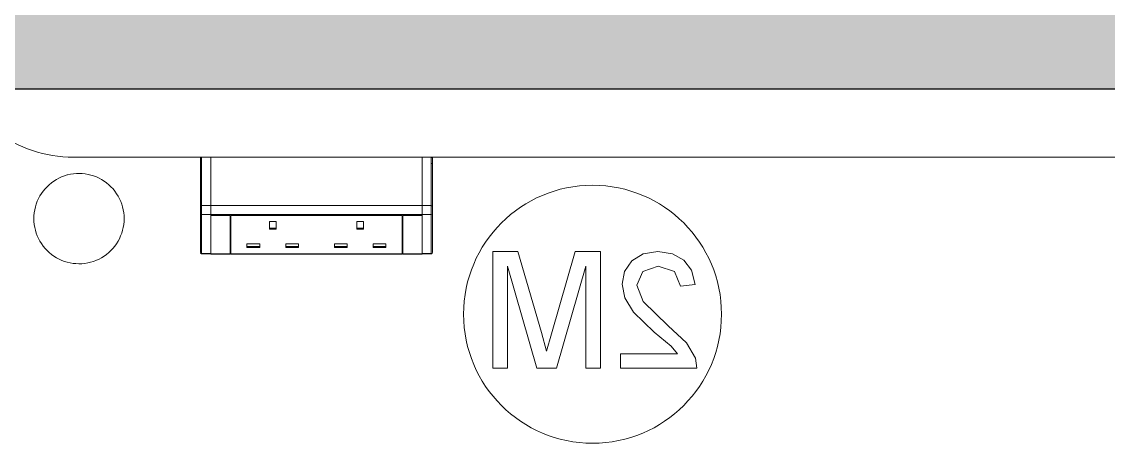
# Model space of a CAD drawing. Header units: millimetres. Extents: x 79795 to 317870, y -36033 to 97293.
# Drawn here: x 229326 to 230168, y 22981 to 23307 of the extents above; entities that cross this region are included whole.
import ezdxf

# ---------------------------------------------------------------- set-up
doc = ezdxf.new("R2010")
doc.units = ezdxf.units.MM
doc.header["$MEASUREMENT"] = 0
for name, color, linetype, lineweight in [('CSM-STL-XX-ZZ-M3-A-XXXX-00001_detached _19_04_21__rvt-1-Level 4$0$A-WALL-PATT', 7, 'CONTINUOUS', 9), ('CSM-STL-XX-ZZ-M3-A-XXXX-00001_detached _19_04_21__rvt-1-Level 4$0$I-WALL', 7, 'CONTINUOUS', 9), ('I-FURN', 8, 'CONTINUOUS', 9)]:
    doc.layers.add(name, color=color, linetype=linetype, lineweight=lineweight)

msp = doc.modelspace()

# ---------------------------------------------------------------- hatches: boundary and pattern name
at = {"layer": 'CSM-STL-XX-ZZ-M3-A-XXXX-00001_detached _19_04_21__rvt-1-Level 4$0$A-WALL-PATT'}
msp.add_hatch(color=256, dxfattribs=at).paths.add_polyline_path([(226452.83, 23255.33), (230738.83, 23255.33), (230738.83, 23357.33), (226452.83, 23357.33)], flags=0)

# ---------------------------------------------------------------- linework, layer by layer
at = {"layer": 'CSM-STL-XX-ZZ-M3-A-XXXX-00001_detached _19_04_21__rvt-1-Level 4$0$I-WALL', "lineweight": 30}
msp.add_line((226452.83, 23255.33), (230738.83, 23255.33), dxfattribs=at)
at = {"layer": 'I-FURN'}
for p, q in [((229465.24, 23202.33), (229365.67, 23202.33)), ((229365.67, 23202.33), (229465.24, 23202.33)), ((229464.24, 23197.34), (229464.24, 23201.33)), ((229464.24, 23201.33), (229464.24, 23164.3)), ((229464.24, 23197.34), (229465.24, 23197.34)), ((229464.24, 23158.77), (229464.24, 23197.34)), ((229472.24, 23202.34), (229465.24, 23202.34)), ((229465.24, 23164.87), (229465.24, 23202.33)), ((229465.24, 23202.33), (229472.24, 23202.33)), ((229472.24, 23164.87), (229472.24, 23202.33)), ((229636.24, 23202.34), (229472.34, 23202.34)), ((229472.34, 23202.33), (229636.24, 23202.33)), ((229472.34, 23202.33), (229472.34, 23164.87)), ((229636.24, 23164.87), (229636.24, 23202.33)), ((229643.36, 23202.34), (229636.36, 23202.34)), ((229643.36, 23202.33), (229636.36, 23202.33)), ((229636.36, 23202.33), (229636.36, 23164.87)), ((230475.67, 23202.33), (229643.36, 23202.33)), ((229643.36, 23202.33), (230475.67, 23202.33)), ((229643.36, 23202.33), (229643.36, 23164.87)), ((229643.36, 23197.34), (229644.36, 23197.34)), ((229644.36, 23201.33), (229644.36, 23201.34)), ((229644.36, 23164.3), (229644.36, 23201.33)), ((229644.36, 23201.33), (229644.36, 23197.34)), ((229644.36, 23197.34), (229644.36, 23158.77)), ((229464.24, 23164.3), (229464.24, 23158.77)), ((229465.24, 23157.95), (229465.24, 23164.87)), ((229465.24, 23164.87), (229472.24, 23164.87)), ((229472.24, 23157.95), (229472.24, 23164.87)), ((229472.34, 23164.87), (229636.24, 23164.87)), ((229472.34, 23164.87), (229472.34, 23157.95)), ((229636.24, 23157.95), (229636.24, 23164.87)), ((229643.36, 23164.87), (229636.36, 23164.87)), ((229636.36, 23164.87), (229636.36, 23157.95)), ((229643.36, 23164.87), (229643.36, 23157.95)), ((229644.36, 23158.77), (229644.36, 23164.3)), ((229464.24, 23158.77), (229464.24, 23128.49)), ((229464.24, 23158.77), (229464.24, 23128.49)), ((229465.24, 23127.67), (229465.24, 23157.95)), ((229465.24, 23157.95), (229472.24, 23157.95)), ((229472.24, 23127.67), (229472.24, 23157.95)), ((229472.3, 23157.12), (229487.3, 23157.12)), ((229472.3, 23127.29), (229472.3, 23157.12)), ((229472.34, 23157.95), (229636.24, 23157.95)), ((229472.34, 23157.32), (229472.34, 23157.95)), ((229487.3, 23157.32), (229472.34, 23157.32)), ((229487.3, 23157.12), (229487.3, 23127.29)), ((229620.8, 23157.32), (229487.8, 23157.32)), ((229487.8, 23157.12), (229620.8, 23157.12)), ((229487.8, 23127.29), (229487.8, 23157.12)), ((229620.8, 23127.29), (229620.8, 23157.12)), ((229636.24, 23157.32), (229621.3, 23157.32)), ((229621.3, 23157.12), (229636.3, 23157.12)), ((229621.3, 23127.29), (229621.3, 23157.12)), ((229636.24, 23157.95), (229636.24, 23157.32)), ((229636.3, 23157.12), (229636.3, 23159.57)), ((229636.3, 23157.12), (229636.3, 23127.29)), ((229643.36, 23157.95), (229636.36, 23157.95)), ((229636.36, 23157.95), (229636.36, 23127.67)), ((229643.36, 23157.95), (229643.36, 23127.67)), ((229644.36, 23128.49), (229644.36, 23158.77)), ((229644.36, 23128.49), (229644.36, 23158.77)), ((229522.91, 23152.39), (229517.91, 23152.39)), ((229517.91, 23152.39), (229517.91, 23146.65)), ((229517.91, 23147.39), (229522.91, 23147.39)), ((229517.91, 23146.65), (229522.91, 23146.65)), ((229522.91, 23146.65), (229522.91, 23152.39)), ((229585.7, 23146.65), (229585.7, 23152.39)), ((229585.7, 23152.39), (229590.7, 23152.39)), ((229585.7, 23147.39), (229590.7, 23147.39)), ((229585.7, 23146.65), (229590.7, 23146.65)), ((229590.7, 23146.65), (229590.7, 23152.39)), ((229500.41, 23132.32), (229500.41, 23135.18)), ((229500.41, 23135.18), (229510.41, 23135.18)), ((229500.41, 23133.05), (229510.41, 23133.05)), ((229500.41, 23132.32), (229510.41, 23132.32)), ((229510.41, 23132.32), (229510.41, 23135.18)), ((229530.41, 23132.32), (229530.41, 23135.18)), ((229530.41, 23135.18), (229540.41, 23135.18)), ((229530.41, 23133.05), (229540.41, 23133.05)), ((229530.41, 23132.32), (229540.41, 23132.32)), ((229540.41, 23132.32), (229540.41, 23135.18)), ((229568.2, 23132.32), (229568.2, 23135.18)), ((229568.2, 23135.18), (229578.2, 23135.18)), ((229568.2, 23133.05), (229578.2, 23133.05)), ((229568.2, 23132.32), (229578.2, 23132.32)), ((229578.2, 23132.32), (229578.2, 23135.18)), ((229598.2, 23132.32), (229598.2, 23135.18)), ((229598.2, 23135.18), (229608.2, 23135.18)), ((229598.2, 23133.05), (229608.2, 23133.05)), ((229598.2, 23132.32), (229608.2, 23132.32)), ((229608.2, 23132.32), (229608.2, 23135.18)), ((229464.5, 23127.82), (229464.47, 23127.85)), ((229465.24, 23127.49), (229465.24, 23127.67)), ((229465.24, 23127.67), (229472.24, 23127.67)), ((229465.24, 23127.49), (229472.24, 23127.49)), ((229465.24, 23127.49), (229472.24, 23127.49)), ((229472.24, 23127.49), (229465.24, 23127.49)), ((229472.24, 23127.49), (229472.24, 23127.67)), ((229487.3, 23127.29), (229472.3, 23127.29)), ((229472.34, 23127.49), (229636.24, 23127.49)), ((229487.8, 23127.67), (229487.3, 23127.67)), ((229620.8, 23127.29), (229487.8, 23127.29)), ((229621.3, 23127.67), (229620.8, 23127.67)), ((229636.3, 23127.29), (229621.3, 23127.29)), ((229643.36, 23127.67), (229636.36, 23127.67)), ((229636.36, 23127.67), (229636.36, 23127.49)), ((229636.36, 23127.49), (229643.36, 23127.49)), ((229636.36, 23127.49), (229643.36, 23127.49)), ((229636.36, 23127.49), (229643.36, 23127.49)), ((229643.36, 23127.67), (229643.36, 23127.49)), ((229644.14, 23127.86), (229644.12, 23127.83)), ((229710.55, 23129.18), (229691.11, 23129.18)), ((229691.11, 23129.18), (229691.11, 23038.76)), ((229728.74, 23066.55), (229710.55, 23129.18)), ((229755.01, 23129.18), (229736.51, 23065.45)), ((229774.45, 23129.18), (229755.01, 23129.18)), ((229774.45, 23038.76), (229774.45, 23129.18)), ((229798.86, 23121.94), (229793.27, 23113.82)), ((229807.64, 23127.37), (229798.86, 23121.94)), ((229819.09, 23129.18), (229807.64, 23127.37)), ((229830.45, 23127.55), (229819.09, 23129.18)), ((229839.25, 23122.66), (229830.45, 23127.55)), ((229845.17, 23114.68), (229839.25, 23122.66)), ((229702.41, 23038.76), (229702.41, 23117.87)), ((229702.41, 23117.87), (229725.12, 23038.76)), ((229740.44, 23038.76), (229763.15, 23117.87)), ((229763.15, 23117.87), (229763.15, 23038.76)), ((229793.27, 23113.82), (229791.41, 23103.97)), ((229802.71, 23103.28), (229807.31, 23113.65)), ((229807.31, 23113.65), (229819.33, 23117.87)), ((229819.33, 23117.87), (229831.85, 23113.75)), ((229831.85, 23113.75), (229836.61, 23102.33)), ((229847.91, 23103.75), (229845.17, 23114.68)), ((229791.41, 23103.97), (229793.41, 23093.25)), ((229807.59, 23090.48), (229802.71, 23103.28)), ((229836.61, 23102.33), (229847.91, 23103.75)), ((229793.41, 23093.25), (229800.09, 23082.17)), ((229827.1, 23071.65), (229807.59, 23090.48)), ((229800.09, 23082.17), (229816.28, 23066.69)), ((229841.25, 23058.55), (229827.1, 23071.65)), ((229732.78, 23052.14), (229728.74, 23066.55)), ((229736.51, 23065.45), (229732.78, 23052.14)), ((229816.28, 23066.69), (229829.28, 23055.82)), ((229829.28, 23055.82), (229834.38, 23050.07)), ((229848.11, 23046.56), (229841.25, 23058.55)), ((229789.99, 23050.07), (229789.99, 23038.76)), ((229834.38, 23050.07), (229789.99, 23050.07)), ((229849.33, 23038.76), (229848.11, 23046.56)), ((229691.11, 23038.76), (229702.41, 23038.76)), ((229725.12, 23038.76), (229740.44, 23038.76)), ((229763.15, 23038.76), (229774.45, 23038.76)), ((229789.99, 23038.76), (229849.33, 23038.76))]:
    msp.add_line(p, q, dxfattribs=at)
at = {"layer": 'I-FURN', "flags": 128}
for points in [[(229464.24, 23201.34), (229464.24, 23201.38), (229464.25, 23201.42), (229464.25, 23201.46), (229464.26, 23201.5), (229464.26, 23201.53), (229464.27, 23201.57), (229464.28, 23201.61), (229464.29, 23201.65), (229464.31, 23201.69), (229464.32, 23201.73), (229464.34, 23201.76), (229464.36, 23201.8), (229464.37, 23201.83), (229464.4, 23201.87), (229464.42, 23201.9), (229464.44, 23201.93), (229464.46, 23201.96), (229464.49, 23202), (229464.52, 23202.03), (229464.55, 23202.05), (229464.58, 23202.08), (229464.61, 23202.11), (229464.64, 23202.13), (229464.67, 23202.16), (229464.7, 23202.18), (229464.74, 23202.2), (229464.77, 23202.22), (229464.81, 23202.24), (229464.84, 23202.25), (229464.88, 23202.27), (229464.92, 23202.28), (229464.96, 23202.29), (229464.99, 23202.3), (229465.03, 23202.31), (229465.07, 23202.32), (229465.11, 23202.33), (229465.15, 23202.33), (229465.19, 23202.33), (229465.23, 23202.34), (229465.24, 23202.34)], [(229464.24, 23197.34), (229464.24, 23197.5), (229464.24, 23197.66), (229464.24, 23197.81), (229464.24, 23197.97), (229464.24, 23198.13), (229464.24, 23198.29), (229464.24, 23198.44), (229464.24, 23198.59), (229464.24, 23198.75), (229464.24, 23198.89), (229464.24, 23199.04), (229464.24, 23199.18), (229464.24, 23199.32), (229464.24, 23199.46), (229464.24, 23199.59), (229464.24, 23199.72), (229464.24, 23199.85), (229464.24, 23199.97), (229464.24, 23200.09), (229464.24, 23200.21), (229464.24, 23200.31), (229464.24, 23200.42), (229464.24, 23200.52), (229464.24, 23200.61), (229464.24, 23200.7), (229464.24, 23200.79), (229464.24, 23200.86), (229464.24, 23200.94), (229464.24, 23201), (229464.24, 23201.06), (229464.24, 23201.12), (229464.24, 23201.17), (229464.24, 23201.21), (229464.24, 23201.25), (229464.24, 23201.28), (229464.24, 23201.3), (229464.24, 23201.32), (229464.24, 23201.33), (229464.24, 23201.34)], [(229464.24, 23201.34), (229464.24, 23201.33), (229464.24, 23201.33)], [(229464.24, 23201.33), (229464.24, 23201.05), (229464.24, 23200.64), (229464.24, 23200.09), (229464.24, 23199.4), (229464.24, 23198.59), (229464.24, 23197.64), (229464.24, 23196.56), (229464.24, 23195.35), (229464.24, 23194.02), (229464.24, 23192.56), (229464.24, 23190.97), (229464.24, 23189.27), (229464.24, 23187.45), (229464.24, 23185.52), (229464.24, 23183.48), (229464.24, 23181.32), (229464.24, 23179.07), (229464.24, 23176.71), (229464.24, 23174.25), (229464.24, 23171.71), (229464.24, 23169.07), (229464.24, 23166.35), (229464.24, 23164.3)], [(229643.36, 23202.34), (229643.4, 23202.34), (229643.44, 23202.33), (229643.48, 23202.33), (229643.52, 23202.32), (229643.56, 23202.32), (229643.6, 23202.31), (229643.64, 23202.3), (229643.68, 23202.29), (229643.72, 23202.27), (229643.75, 23202.26), (229643.79, 23202.24), (229643.83, 23202.22), (229643.86, 23202.2), (229643.9, 23202.18), (229643.93, 23202.16), (229643.96, 23202.14), (229643.99, 23202.11), (229644.02, 23202.09), (229644.05, 23202.06), (229644.08, 23202.03), (229644.11, 23202), (229644.14, 23201.97), (229644.16, 23201.94), (229644.18, 23201.91), (229644.21, 23201.88), (229644.23, 23201.84), (229644.25, 23201.81), (229644.26, 23201.77), (229644.28, 23201.74), (229644.3, 23201.7), (229644.31, 23201.66), (229644.32, 23201.62), (229644.33, 23201.58), (229644.34, 23201.55), (229644.35, 23201.51), (229644.36, 23201.47), (229644.36, 23201.43), (229644.36, 23201.39), (229644.36, 23201.35), (229644.36, 23201.34)], [(229644.36, 23201.34), (229644.36, 23201.33), (229644.36, 23201.32), (229644.36, 23201.31), (229644.36, 23201.29), (229644.36, 23201.26), (229644.36, 23201.22), (229644.36, 23201.18), (229644.36, 23201.13), (229644.36, 23201.08), (229644.36, 23201.02), (229644.36, 23200.96), (229644.36, 23200.88), (229644.36, 23200.81), (229644.36, 23200.73), (229644.36, 23200.64), (229644.36, 23200.54), (229644.36, 23200.45), (229644.36, 23200.34), (229644.36, 23200.24), (229644.36, 23200.12), (229644.36, 23200.01), (229644.36, 23199.88), (229644.36, 23199.76), (229644.36, 23199.63), (229644.36, 23199.5), (229644.36, 23199.36), (229644.36, 23199.22), (229644.36, 23199.08), (229644.36, 23198.93), (229644.36, 23198.79), (229644.36, 23198.64), (229644.36, 23198.48), (229644.36, 23198.33), (229644.36, 23198.17), (229644.36, 23198.02), (229644.36, 23197.86), (229644.36, 23197.7), (229644.36, 23197.54), (229644.36, 23197.38), (229644.36, 23197.34)], [(229644.36, 23164.3), (229644.36, 23167.08), (229644.36, 23169.78), (229644.36, 23172.4), (229644.36, 23174.92), (229644.36, 23177.35), (229644.36, 23179.68), (229644.36, 23181.91), (229644.36, 23184.03), (229644.36, 23186.05), (229644.36, 23187.95), (229644.36, 23189.74), (229644.36, 23191.41), (229644.36, 23192.96), (229644.36, 23194.38), (229644.36, 23195.69), (229644.36, 23196.86), (229644.36, 23197.9), (229644.36, 23198.82), (229644.36, 23199.6), (229644.36, 23200.25), (229644.36, 23200.76), (229644.36, 23201.14), (229644.36, 23201.33)], [(229464.24, 23164.3), (229464.24, 23164.17), (229464.24, 23164.03), (229464.24, 23163.89), (229464.24, 23163.75), (229464.24, 23163.6), (229464.24, 23163.45), (229464.24, 23163.3), (229464.24, 23163.15), (229464.24, 23163), (229464.24, 23162.84), (229464.24, 23162.68), (229464.24, 23162.52), (229464.24, 23162.37), (229464.24, 23162.21), (229464.24, 23162.05), (229464.24, 23161.89), (229464.24, 23161.73), (229464.24, 23161.57), (229464.24, 23161.41), (229464.24, 23161.25), (229464.24, 23161.09), (229464.24, 23160.94), (229464.24, 23160.79), (229464.24, 23160.64), (229464.24, 23160.49), (229464.24, 23160.34), (229464.24, 23160.2), (229464.24, 23160.06), (229464.24, 23159.92), (229464.24, 23159.79), (229464.24, 23159.66), (229464.24, 23159.53), (229464.24, 23159.41), (229464.24, 23159.29), (229464.24, 23159.18), (229464.24, 23159.07), (229464.24, 23158.96), (229464.24, 23158.86), (229464.24, 23158.77)], [(229644.36, 23158.77), (229644.36, 23158.86), (229644.36, 23158.96), (229644.36, 23159.07), (229644.36, 23159.18), (229644.36, 23159.29), (229644.36, 23159.41), (229644.36, 23159.53), (229644.36, 23159.66), (229644.36, 23159.79), (229644.36, 23159.92), (229644.36, 23160.06), (229644.36, 23160.2), (229644.36, 23160.34), (229644.36, 23160.49), (229644.36, 23160.64), (229644.36, 23160.79), (229644.36, 23160.94), (229644.36, 23161.1), (229644.36, 23161.25), (229644.36, 23161.41), (229644.36, 23161.57), (229644.36, 23161.73), (229644.36, 23161.89), (229644.36, 23162.05), (229644.36, 23162.21), (229644.36, 23162.37), (229644.36, 23162.52), (229644.36, 23162.68), (229644.36, 23162.84), (229644.36, 23163), (229644.36, 23163.15), (229644.36, 23163.3), (229644.36, 23163.45), (229644.36, 23163.6), (229644.36, 23163.75), (229644.36, 23163.89), (229644.36, 23164.03), (229644.36, 23164.17), (229644.36, 23164.3)], [(229465.24, 23127.49), (229465.2, 23127.49), (229465.16, 23127.49), (229465.12, 23127.5), (229465.08, 23127.5), (229465.04, 23127.51), (229465, 23127.52), (229464.97, 23127.53), (229464.93, 23127.54), (229464.89, 23127.55), (229464.85, 23127.57), (229464.82, 23127.59), (229464.78, 23127.6), (229464.75, 23127.62)], [(229643.87, 23127.63), (229643.84, 23127.61), (229643.8, 23127.59), (229643.76, 23127.57), (229643.73, 23127.56), (229643.69, 23127.54), (229643.65, 23127.53), (229643.61, 23127.52), (229643.57, 23127.51), (229643.53, 23127.5), (229643.49, 23127.5), (229643.46, 23127.49), (229643.42, 23127.49), (229643.38, 23127.49), (229643.36, 23127.49)]]:
    msp.add_lwpolyline(points, dxfattribs=at)
at = {"layer": 'I-FURN'}
for centre, radius, start, end in [((229365.67, 23302.33), 100, 233.1301, 270), ((229365.67, 23302.33), 100, 233.1301, 270), ((229370.12, 23154.75), 35, 345, 104.70044), ((229370.12, 23154.75), 35, 105, 165), ((229768.39, 23080.64), 100, 0, 180), ((229370.12, 23154.75), 35, 165, 345), ((229768.39, 23080.64), 100, 180, 0)]:
    msp.add_arc(centre, radius, start, end, dxfattribs=at)
for centre, major_axis, ratio, start_param, end_param in [((229465.24, 23201.33), (1, 0), 0.998113, 1.570796, 3.141593), ((229643.36, 23201.33), (1, 0), 0.998113, 0, 1.570796), ((229465.24, 23164.3), (1, 0), 0.56467, 1.570796, 3.141593), ((229643.36, 23164.3), (1, 0), 0.56467, 0, 1.570796), ((229465.24, 23158.77), (1, 0), 0.819152, 3.141593, 4.712389), ((229643.36, 23158.77), (1, 0), 0.819152, 4.712389, 6.283185), ((229465.24, 23128.49), (-1, 0), 0.819152, 0, 1.570796), ((229643.36, 23128.49), (1, 0), 0.819152, 4.712389, 6.283185)]:
    msp.add_ellipse(centre, major_axis=major_axis, ratio=ratio, start_param=start_param, end_param=end_param, dxfattribs=at)

doc.saveas('drawing.dxf')
